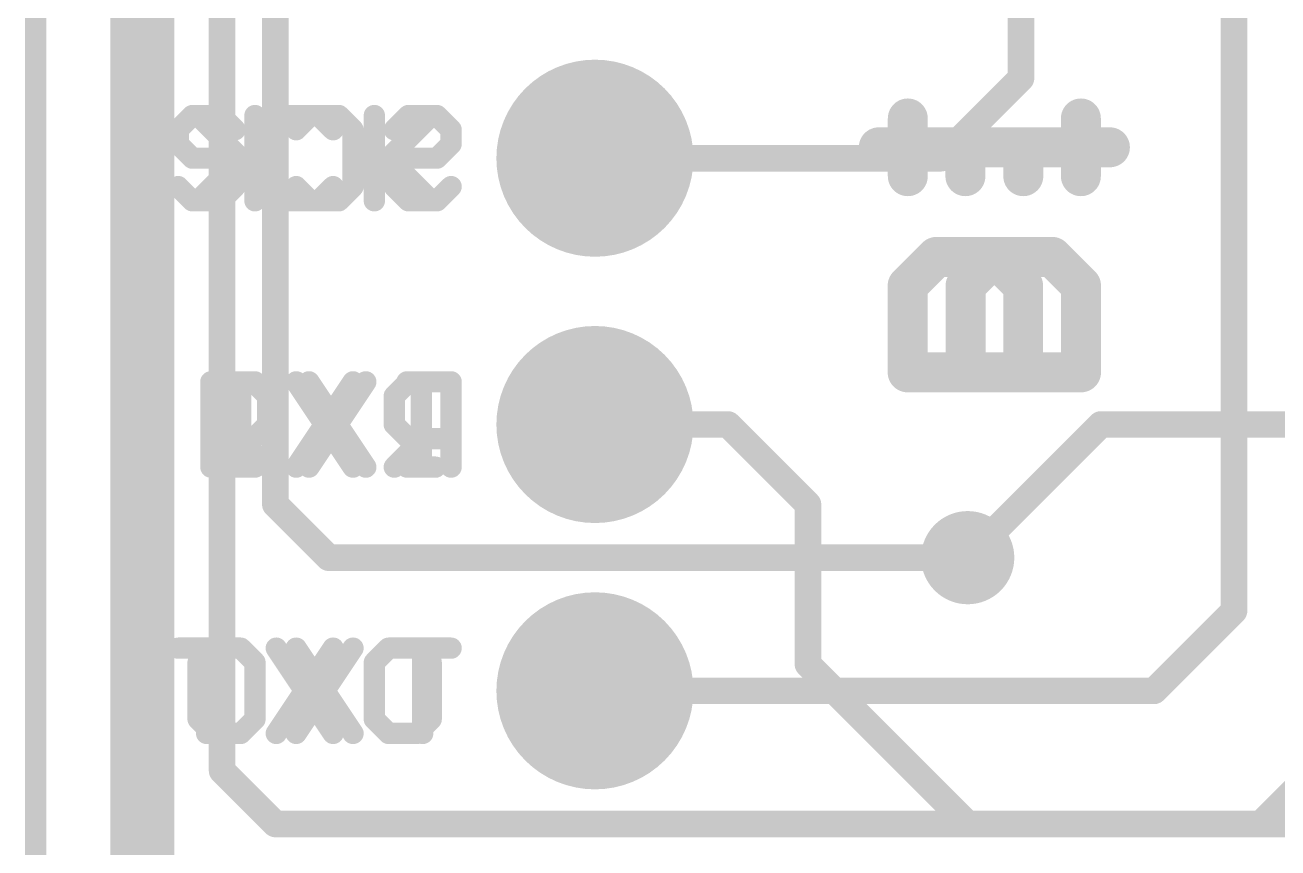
# Model space of a CAD drawing. Extents: x -1 to 106, y -18 to 72.
# Drawn here: x 31.39 to 43.35, y 7.65 to 15.49 of the extents above; entities that cross this region are included whole.
import ezdxf

# ---------------------------------------------------------------- set-up
doc = ezdxf.new("R2010")
doc.units = 0
for name, color, linetype in [('1', 12, 'CONTINUOUS'), ('16', 132, 'CONTINUOUS'), ('17', 110, 'CONTINUOUS'), ('18', 110, 'CONTINUOUS'), ('20', 53, 'CONTINUOUS'), ('21', 41, 'CONTINUOUS'), ('22', 40, 'CONTINUOUS')]:
    doc.layers.add(name, color=color, linetype=linetype)

# ---------------------------------------------------------------- blocks, each defined once
blk = doc.blocks.new('ROUNDP')
at = {"const_width": 0.5}
blk.add_lwpolyline([(0, -0.25, 1), (0, 0.25, 1), (0, -0.25)], format="xyb", dxfattribs=at)
blk = doc.blocks.new('ROUNDV')
at = {"const_width": 0.5}
blk.add_lwpolyline([(0, -0.25, 1), (0, 0.25, 1), (0, -0.25)], format="xyb", dxfattribs=at)

msp = doc.modelspace()

# ---------------------------------------------------------------- linework, layer by layer
at = {"layer": '1'}
for points, const_width in [([(32.512, 7.112), (32.512, 44.196)], 0.6096), ([(31.496, 1.27), (31.496, 43.434)], 0.2032), ([(40.894, 14.986), (40.894, 18.542)], 0.254), ([(40.132, 14.224), (40.894, 14.986)], 0.254), ([(36.83, 14.224), (40.132, 14.224)], 0.254), ([(36.83, 11.684), (38.1, 11.684)], 0.254), ([(38.1, 11.684), (38.862, 10.922)], 0.254), ([(41.656, 11.684), (40.386, 10.414)], 0.254), ([(44.45, 11.684), (41.656, 11.684)], 0.254), ([(38.862, 10.922), (38.862, 9.398)], 0.254), ([(38.862, 9.398), (40.386, 7.874)], 0.254), ([(40.386, 7.874), (46.99, 7.874)], 0.254)]:
    msp.add_lwpolyline(points, dxfattribs=dict(at, const_width=const_width))
at = {"layer": '1', "const_width": 0.127}
for points in [[(40.9389, 14.9411, 1), (40.8491, 15.0309)], [(40.8305, 14.986, 1), (40.9575, 14.986)], [(36.83, 14.2875, 1), (36.83, 14.1605)], [(40.132, 14.1605, 1), (40.132, 14.2875)], [(40.0871, 14.2689, 1), (40.1769, 14.1791)], [(36.83, 11.7475, 1), (36.83, 11.6205)], [(38.1449, 11.7289, 1), (38.0551, 11.6391)], [(38.1, 11.6205, 1), (38.1, 11.7475)], [(41.656, 11.7475, 1), (41.656, 11.6205)], [(41.7009, 11.6391, 1), (41.6111, 11.7289)], [(38.9255, 10.922, 1), (38.7985, 10.922)], [(38.8171, 10.8771, 1), (38.9069, 10.9669)], [(40.3411, 10.4589, 1), (40.4309, 10.3691)], [(38.9069, 9.4429, 1), (38.8171, 9.3531)], [(38.7985, 9.398, 1), (38.9255, 9.398)], [(40.386, 7.9375, 1), (40.386, 7.8105)], [(40.3411, 7.8291, 1), (40.4309, 7.9189)]]:
    msp.add_lwpolyline(points, format="xyb", dxfattribs=at)
at = {"layer": '16'}
for points, const_width in [([(42.926, 9.906), (42.926, 49.022)], 0.254), ([(32.512, 4.572), (32.512, 44.704)], 0.6096), ([(33.274, 8.382), (33.274, 43.688)], 0.254), ([(31.496, 43.434), (31.496, 1.27)], 0.2032), ([(33.782, 10.922), (33.782, 43.434)], 0.254), ([(34.29, 10.414), (33.782, 10.922)], 0.254), ([(40.386, 10.414), (34.29, 10.414)], 0.254), ([(42.164, 9.144), (42.926, 9.906)], 0.254), ([(36.83, 9.144), (42.164, 9.144)], 0.254), ([(44.45, 9.144), (43.18, 7.874)], 0.254), ([(33.782, 7.874), (33.274, 8.382)], 0.254), ([(43.18, 7.874), (33.782, 7.874)], 0.254)]:
    msp.add_lwpolyline(points, dxfattribs=dict(at, const_width=const_width))
at = {"layer": '16', "const_width": 0.127}
for points in [[(33.8269, 10.9669, 1), (33.7371, 10.8771)], [(33.7185, 10.922, 1), (33.8455, 10.922)], [(34.29, 10.4775, 1), (34.29, 10.3505)], [(34.2451, 10.3691, 1), (34.3349, 10.4589)], [(40.386, 10.3505, 1), (40.386, 10.4775)], [(42.8625, 9.906, 1), (42.9895, 9.906)], [(42.9709, 9.8611, 1), (42.8811, 9.9509)], [(36.83, 9.2075, 1), (36.83, 9.0805)], [(42.1191, 9.1889, 1), (42.2089, 9.0991)], [(42.164, 9.0805, 1), (42.164, 9.2075)], [(33.3189, 8.4269, 1), (33.2291, 8.3371)], [(33.2105, 8.382, 1), (33.3375, 8.382)], [(33.782, 7.9375, 1), (33.782, 7.8105)], [(33.7371, 7.8291, 1), (33.8269, 7.9189)], [(43.1351, 7.9189, 1), (43.2249, 7.8291)], [(43.18, 7.8105, 1), (43.18, 7.9375)]]:
    msp.add_lwpolyline(points, format="xyb", dxfattribs=at)
at = {"layer": '20', "const_width": 0.2032}
msp.add_lwpolyline([(31.496, 43.434), (31.496, 1.27)], dxfattribs=at)
at = {"layer": '21'}
for points, const_width in [([(32.9906, 14.6311), (32.855, 14.4955)], 0.2032), ([(33.2618, 14.6311), (32.9906, 14.6311)], 0.2032), ([(33.3974, 14.4955), (33.2618, 14.6311)], 0.2032), ([(33.9261, 14.6311), (33.7906, 14.4955)], 0.2032), ([(34.1973, 14.6311), (33.9261, 14.6311)], 0.2032), ([(34.3329, 14.4955), (34.1973, 14.6311)], 0.2032), ([(34.7261, 14.6311), (34.7261, 13.8176)], 0.2032), ([(34.7261, 14.0888), (35.2684, 14.6311)], 0.2032), ([(41.4655, 14.0524), (41.4655, 14.6032)], 0.381), ([(32.855, 14.4955), (32.855, 14.3599)], 0.2032), ([(33.7906, 14.4955), (33.7906, 13.9532)], 0.2032), ([(32.855, 14.3599), (32.9906, 14.2243)], 0.2032), ([(39.5377, 14.3278), (39.8131, 14.3278)], 0.381), ([(40.3639, 14.0524), (40.3639, 14.3278)], 0.381), ([(40.3639, 14.3278), (41.4655, 14.3278)], 0.381), ([(32.9906, 14.2243), (33.2618, 14.2243)], 0.2032), ([(33.2618, 14.2243), (33.3974, 14.0888)], 0.2032), ([(34.8617, 14.2243), (35.2684, 13.8176)], 0.2032), ([(33.3974, 14.0888), (33.3974, 13.9532)], 0.2032), ([(32.9906, 13.8176), (32.855, 13.9532)], 0.2032), ([(33.3974, 13.9532), (33.2618, 13.8176)], 0.2032), ([(33.7906, 13.9532), (33.9261, 13.8176)], 0.2032), ([(34.1973, 13.8176), (34.3329, 13.9532)], 0.2032), ([(33.2618, 13.8176), (32.9906, 13.8176)], 0.2032), ([(33.9261, 13.8176), (34.1973, 13.8176)], 0.2032), ([(39.8131, 13.0076), (40.0885, 13.283)], 0.381), ([(40.0885, 13.283), (40.6393, 13.283)], 0.381), ([(40.6393, 13.283), (40.9147, 13.0076)], 0.381), ([(39.8131, 12.1814), (39.8131, 13.0076)], 0.381), ([(40.9147, 13.0076), (40.9147, 12.1814)], 0.381), ([(41.4655, 12.1814), (39.8131, 12.1814)], 0.381), ([(33.1669, 11.2776), (33.1669, 12.0911)], 0.2032), ([(33.1669, 12.0911), (33.5736, 12.0911)], 0.2032), ([(33.5736, 12.0911), (33.7092, 11.9555)], 0.2032), ([(34.1024, 12.0911), (34.6447, 11.2776)], 0.2032), ([(34.6447, 12.0911), (34.1024, 11.2776)], 0.2032), ([(35.0379, 12.0911), (35.3091, 12.0911)], 0.2032), ([(35.1735, 11.2776), (35.1735, 12.0911)], 0.2032), ([(33.7092, 11.9555), (33.7092, 11.6843)], 0.2032), ([(33.7092, 11.6843), (33.5736, 11.5488)], 0.2032), ([(33.5736, 11.5488), (33.1669, 11.5488)], 0.2032), ([(33.438, 11.5488), (33.7092, 11.2776)], 0.2032), ([(35.0379, 11.2776), (35.3091, 11.2776)], 0.2032), ([(32.855, 9.5511), (33.3974, 9.5511)], 0.2032), ([(33.1262, 8.7376), (33.1262, 9.5511)], 0.2032), ([(33.7906, 9.5511), (34.3329, 8.7376)], 0.2032), ([(34.3329, 9.5511), (33.7906, 8.7376)], 0.2032), ([(34.8617, 9.5511), (34.7261, 9.4155)], 0.2032), ([(35.1328, 9.5511), (34.8617, 9.5511)], 0.2032), ([(35.2684, 9.4155), (35.1328, 9.5511)], 0.2032), ([(34.7261, 9.4155), (34.7261, 8.8732)], 0.2032), ([(35.2684, 8.8732), (35.2684, 9.4155)], 0.2032), ([(34.7261, 8.8732), (34.8617, 8.7376)], 0.2032), ([(35.1328, 8.7376), (35.2684, 8.8732)], 0.2032), ([(34.8617, 8.7376), (35.1328, 8.7376)], 0.2032)]:
    msp.add_lwpolyline(points, dxfattribs=dict(at, const_width=const_width))
for points, const_width in [([(32.9906, 14.6819, 1), (32.9906, 14.5803)], 0.1016), ([(33.0265, 14.5952, 1), (32.9547, 14.667)], 0.1016), ([(33.2977, 14.667, 1), (33.2259, 14.5952)], 0.1016), ([(33.2618, 14.5803, 1), (33.2618, 14.6819)], 0.1016), ([(33.9261, 14.6819, 1), (33.9261, 14.5803)], 0.1016), ([(33.9621, 14.5952, 1), (33.8902, 14.667)], 0.1016), ([(34.2332, 14.667, 1), (34.1614, 14.5952)], 0.1016), ([(34.1973, 14.5803, 1), (34.1973, 14.6819)], 0.1016), ([(34.7769, 14.6311, 1), (34.6753, 14.6311)], 0.1016), ([(35.3043, 14.5952, 1), (35.2325, 14.667)], 0.1016), ([(41.5607, 14.6032, 1), (41.3702, 14.6032)], 0.1905), ([(32.9058, 14.4955, 1), (32.8042, 14.4955)], 0.1016), ([(32.8191, 14.5314, 1), (32.891, 14.4596)], 0.1016), ([(33.3615, 14.4596, 1), (33.4333, 14.5314)], 0.1016), ([(33.7546, 14.5314, 1), (33.8265, 14.4596)], 0.1016), ([(33.8414, 14.4955, 1), (33.7398, 14.4955)], 0.1016), ([(34.297, 14.4596, 1), (34.3688, 14.5314)], 0.1016), ([(32.891, 14.3958, 1), (32.8191, 14.324)], 0.1016), ([(39.5377, 14.4231, 1), (39.5377, 14.2326)], 0.1905), ([(39.8131, 14.2326, 1), (39.8131, 14.4231)], 0.1905), ([(40.4591, 14.3278, 1), (40.2686, 14.3278)], 0.1905), ([(40.3639, 14.4231, 1), (40.3639, 14.2326)], 0.1905), ([(41.4655, 14.2326, 1), (41.4655, 14.4231)], 0.1905), ([(32.8042, 14.3599, 1), (32.9058, 14.3599)], 0.1016), ([(32.9906, 14.2751, 1), (32.9906, 14.1735)], 0.1016), ([(32.9547, 14.1884, 1), (33.0265, 14.2603)], 0.1016), ([(33.2977, 14.2603, 1), (33.2259, 14.1884)], 0.1016), ([(33.2618, 14.1735, 1), (33.2618, 14.2751)], 0.1016), ([(34.8976, 14.2603, 1), (34.8257, 14.1884)], 0.1016), ([(33.4482, 14.0888, 1), (33.3466, 14.0888)], 0.1016), ([(33.3615, 14.0528, 1), (33.4333, 14.1247)], 0.1016), ([(34.6902, 14.1247, 1), (34.762, 14.0528)], 0.1016), ([(40.2686, 14.0524, 1), (40.4591, 14.0524)], 0.1905), ([(41.3702, 14.0524, 1), (41.5607, 14.0524)], 0.1905), ([(32.891, 13.9891, 1), (32.8191, 13.9173)], 0.1016), ([(33.3466, 13.9532, 1), (33.4482, 13.9532)], 0.1016), ([(33.4333, 13.9173, 1), (33.3615, 13.9891)], 0.1016), ([(33.8265, 13.9891, 1), (33.7546, 13.9173)], 0.1016), ([(33.7398, 13.9532, 1), (33.8414, 13.9532)], 0.1016), ([(34.3688, 13.9173, 1), (34.297, 13.9891)], 0.1016), ([(32.9906, 13.8684, 1), (32.9906, 13.7668)], 0.1016), ([(32.9547, 13.7817, 1), (33.0265, 13.8535)], 0.1016), ([(33.2259, 13.8535, 1), (33.2977, 13.7817)], 0.1016), ([(33.2618, 13.7668, 1), (33.2618, 13.8684)], 0.1016), ([(33.9261, 13.8684, 1), (33.9261, 13.7668)], 0.1016), ([(33.8902, 13.7817, 1), (33.9621, 13.8535)], 0.1016), ([(34.1614, 13.8535, 1), (34.2332, 13.7817)], 0.1016), ([(34.1973, 13.7668, 1), (34.1973, 13.8684)], 0.1016), ([(34.6753, 13.8176, 1), (34.7769, 13.8176)], 0.1016), ([(35.2325, 13.7817, 1), (35.3043, 13.8535)], 0.1016), ([(40.0885, 13.3782, 1), (40.0885, 13.1877)], 0.1905), ([(40.1558, 13.2156, 1), (40.0211, 13.3503)], 0.1905), ([(40.7066, 13.3503, 1), (40.5719, 13.2156)], 0.1905), ([(40.6393, 13.1877, 1), (40.6393, 13.3782)], 0.1905), ([(39.9083, 13.0076, 1), (39.7178, 13.0076)], 0.1905), ([(39.7457, 13.0749, 1), (39.8804, 12.9402)], 0.1905), ([(41.0099, 13.0076, 1), (40.8194, 13.0076)], 0.1905), ([(40.8473, 12.9402, 1), (40.982, 13.0749)], 0.1905), ([(39.8131, 12.2766, 1), (39.8131, 12.0861)], 0.1905), ([(41.4655, 12.0861, 1), (41.4655, 12.2766)], 0.1905), ([(33.2177, 12.0911, 1), (33.1161, 12.0911)], 0.1016), ([(33.1669, 12.1419, 1), (33.1669, 12.0403)], 0.1016), ([(33.6095, 12.127, 1), (33.5377, 12.0552)], 0.1016), ([(33.5736, 12.0403, 1), (33.5736, 12.1419)], 0.1016), ([(34.1447, 12.1193, 1), (34.0601, 12.0629)], 0.1016), ([(34.687, 12.0629, 1), (34.6025, 12.1193)], 0.1016), ([(35.0379, 12.1419, 1), (35.0379, 12.0403)], 0.1016), ([(35.2243, 12.0911, 1), (35.1227, 12.0911)], 0.1016), ([(35.3091, 12.0403, 1), (35.3091, 12.1419)], 0.1016), ([(39.7178, 12.1814, 1), (39.9083, 12.1814)], 0.1905), ([(40.8194, 12.1814, 1), (41.0099, 12.1814)], 0.1905), ([(33.76, 11.9555, 1), (33.6584, 11.9555)], 0.1016), ([(33.6733, 11.9196, 1), (33.7451, 11.9914)], 0.1016), ([(33.6584, 11.6843, 1), (33.76, 11.6843)], 0.1016), ([(33.7451, 11.6484, 1), (33.6733, 11.7203)], 0.1016), ([(33.1669, 11.5996, 1), (33.1669, 11.498)], 0.1016), ([(33.474, 11.5847, 1), (33.4021, 11.5128)], 0.1016), ([(33.5377, 11.5847, 1), (33.6095, 11.5128)], 0.1016), ([(33.5736, 11.498, 1), (33.5736, 11.5996)], 0.1016), ([(33.6733, 11.2417, 1), (33.7451, 11.3135)], 0.1016), ([(34.0601, 11.3058, 1), (34.1447, 11.2494)], 0.1016), ([(34.6025, 11.2494, 1), (34.687, 11.3058)], 0.1016), ([(35.0379, 11.3284, 1), (35.0379, 11.2268)], 0.1016), ([(35.3091, 11.2268, 1), (35.3091, 11.3284)], 0.1016), ([(33.1161, 11.2776, 1), (33.2177, 11.2776)], 0.1016), ([(35.1227, 11.2776, 1), (35.2243, 11.2776)], 0.1016), ([(32.855, 9.6019, 1), (32.855, 9.5003)], 0.1016), ([(33.177, 9.5511, 1), (33.0754, 9.5511)], 0.1016), ([(33.3974, 9.5003, 1), (33.3974, 9.6019)], 0.1016), ([(33.8328, 9.5793, 1), (33.7483, 9.5229)], 0.1016), ([(34.3752, 9.5229, 1), (34.2906, 9.5793)], 0.1016), ([(34.8617, 9.6019, 1), (34.8617, 9.5003)], 0.1016), ([(34.8976, 9.5152, 1), (34.8257, 9.587)], 0.1016), ([(35.1687, 9.587, 1), (35.0969, 9.5152)], 0.1016), ([(35.1328, 9.5003, 1), (35.1328, 9.6019)], 0.1016), ([(34.7769, 9.4155, 1), (34.6753, 9.4155)], 0.1016), ([(34.6902, 9.4514, 1), (34.762, 9.3796)], 0.1016), ([(35.3192, 9.4155, 1), (35.2176, 9.4155)], 0.1016), ([(35.2325, 9.3796, 1), (35.3043, 9.4514)], 0.1016), ([(34.762, 8.9091, 1), (34.6902, 8.8373)], 0.1016), ([(35.3043, 8.8373, 1), (35.2325, 8.9091)], 0.1016), ([(34.6753, 8.8732, 1), (34.7769, 8.8732)], 0.1016), ([(35.2176, 8.8732, 1), (35.3192, 8.8732)], 0.1016), ([(33.0754, 8.7376, 1), (33.177, 8.7376)], 0.1016), ([(33.7483, 8.7658, 1), (33.8328, 8.7094)], 0.1016), ([(34.2906, 8.7094, 1), (34.3752, 8.7658)], 0.1016), ([(34.8617, 8.7884, 1), (34.8617, 8.6868)], 0.1016), ([(34.8257, 8.7017, 1), (34.8976, 8.7735)], 0.1016), ([(35.0969, 8.7735, 1), (35.1687, 8.7017)], 0.1016), ([(35.1328, 8.6868, 1), (35.1328, 8.7884)], 0.1016)]:
    msp.add_lwpolyline(points, format="xyb", dxfattribs=dict(at, const_width=const_width))
at = {"layer": '22'}
for points, const_width in [([(33.5874, 14.0888), (33.045, 14.6311)], 0.2032), ([(33.5874, 14.6311), (33.5874, 13.8176)], 0.2032), ([(33.9806, 14.4955), (34.1161, 14.6311)], 0.2032), ([(34.1161, 14.6311), (34.3873, 14.6311)], 0.2032), ([(34.3873, 14.6311), (34.5229, 14.4955)], 0.2032), ([(34.9161, 14.4955), (35.0517, 14.6311)], 0.2032), ([(35.0517, 14.6311), (35.3228, 14.6311)], 0.2032), ([(35.3228, 14.6311), (35.4584, 14.4955)], 0.2032), ([(39.8145, 14.0524), (39.8145, 14.6032)], 0.381), ([(34.5229, 14.4955), (34.5229, 13.9532)], 0.2032), ([(35.4584, 14.4955), (35.4584, 14.3599)], 0.2032), ([(35.4584, 14.3599), (35.3228, 14.2243)], 0.2032), ([(40.9161, 14.3278), (39.8145, 14.3278)], 0.381), ([(40.9161, 14.0524), (40.9161, 14.3278)], 0.381), ([(41.7423, 14.3278), (41.4669, 14.3278)], 0.381), ([(33.4518, 14.2243), (33.045, 13.8176)], 0.2032), ([(35.0517, 14.2243), (34.9161, 14.0888)], 0.2032), ([(35.3228, 14.2243), (35.0517, 14.2243)], 0.2032), ([(34.9161, 14.0888), (34.9161, 13.9532)], 0.2032), ([(34.1161, 13.8176), (33.9806, 13.9532)], 0.2032), ([(34.5229, 13.9532), (34.3873, 13.8176)], 0.2032), ([(34.9161, 13.9532), (35.0517, 13.8176)], 0.2032), ([(35.3228, 13.8176), (35.4584, 13.9532)], 0.2032), ([(34.3873, 13.8176), (34.1161, 13.8176)], 0.2032), ([(35.0517, 13.8176), (35.3228, 13.8176)], 0.2032), ([(40.6407, 13.283), (40.3653, 13.0076)], 0.381), ([(41.1915, 13.283), (40.6407, 13.283)], 0.381), ([(41.4669, 13.0076), (41.1915, 13.283)], 0.381), ([(40.3653, 13.0076), (40.3653, 12.1814)], 0.381), ([(41.4669, 12.1814), (41.4669, 13.0076)], 0.381), ([(39.8145, 12.1814), (41.4669, 12.1814)], 0.381), ([(33.5874, 12.0911), (33.3162, 12.0911)], 0.2032), ([(33.4518, 11.2776), (33.4518, 12.0911)], 0.2032), ([(34.5229, 12.0911), (33.9806, 11.2776)], 0.2032), ([(33.9806, 12.0911), (34.5229, 11.2776)], 0.2032), ([(35.0517, 12.0911), (34.9161, 11.9555)], 0.2032), ([(35.4584, 12.0911), (35.0517, 12.0911)], 0.2032), ([(35.4584, 11.2776), (35.4584, 12.0911)], 0.2032), ([(34.9161, 11.9555), (34.9161, 11.6843)], 0.2032), ([(34.9161, 11.6843), (35.0517, 11.5488)], 0.2032), ([(35.1872, 11.5488), (34.9161, 11.2776)], 0.2032), ([(35.0517, 11.5488), (35.4584, 11.5488)], 0.2032), ([(33.5874, 11.2776), (33.3162, 11.2776)], 0.2032), ([(33.045, 9.4155), (33.1806, 9.5511)], 0.2032), ([(33.1806, 9.5511), (33.4518, 9.5511)], 0.2032), ([(33.4518, 9.5511), (33.5874, 9.4155)], 0.2032), ([(34.5229, 9.5511), (33.9806, 8.7376)], 0.2032), ([(33.9806, 9.5511), (34.5229, 8.7376)], 0.2032), ([(35.4584, 9.5511), (34.9161, 9.5511)], 0.2032), ([(35.1872, 8.7376), (35.1872, 9.5511)], 0.2032), ([(33.045, 8.8732), (33.045, 9.4155)], 0.2032), ([(33.5874, 9.4155), (33.5874, 8.8732)], 0.2032), ([(33.1806, 8.7376), (33.045, 8.8732)], 0.2032), ([(33.5874, 8.8732), (33.4518, 8.7376)], 0.2032), ([(33.4518, 8.7376), (33.1806, 8.7376)], 0.2032)]:
    msp.add_lwpolyline(points, dxfattribs=dict(at, const_width=const_width))
for points, const_width in [([(33.081, 14.667, 1), (33.0091, 14.5952)], 0.1016), ([(33.6382, 14.6311, 1), (33.5366, 14.6311)], 0.1016), ([(34.1161, 14.6819, 1), (34.1161, 14.5803)], 0.1016), ([(34.1521, 14.5952, 1), (34.0802, 14.667)], 0.1016), ([(34.4232, 14.667, 1), (34.3514, 14.5952)], 0.1016), ([(34.3873, 14.5803, 1), (34.3873, 14.6819)], 0.1016), ([(35.0517, 14.6819, 1), (35.0517, 14.5803)], 0.1016), ([(35.0876, 14.5952, 1), (35.0157, 14.667)], 0.1016), ([(35.3587, 14.667, 1), (35.2869, 14.5952)], 0.1016), ([(35.3228, 14.5803, 1), (35.3228, 14.6819)], 0.1016), ([(39.9098, 14.6032, 1), (39.7193, 14.6032)], 0.1905), ([(33.9446, 14.5314, 1), (34.0165, 14.4596)], 0.1016), ([(34.5737, 14.4955, 1), (34.4721, 14.4955)], 0.1016), ([(34.487, 14.4596, 1), (34.5588, 14.5314)], 0.1016), ([(34.8802, 14.5314, 1), (34.952, 14.4596)], 0.1016), ([(35.5092, 14.4955, 1), (35.4076, 14.4955)], 0.1016), ([(35.4225, 14.4596, 1), (35.4943, 14.5314)], 0.1016), ([(35.4943, 14.324, 1), (35.4225, 14.3958)], 0.1016), ([(39.8145, 14.4231, 1), (39.8145, 14.2326)], 0.1905), ([(41.0114, 14.3278, 1), (40.8209, 14.3278)], 0.1905), ([(40.9161, 14.2326, 1), (40.9161, 14.4231)], 0.1905), ([(41.4669, 14.4231, 1), (41.4669, 14.2326)], 0.1905), ([(41.7423, 14.2326, 1), (41.7423, 14.4231)], 0.1905), ([(35.4076, 14.3599, 1), (35.5092, 14.3599)], 0.1016), ([(33.4877, 14.1884, 1), (33.4159, 14.2603)], 0.1016), ([(35.0517, 14.2751, 1), (35.0517, 14.1735)], 0.1016), ([(35.0876, 14.1884, 1), (35.0157, 14.2603)], 0.1016), ([(35.2869, 14.2603, 1), (35.3587, 14.1884)], 0.1016), ([(35.3228, 14.1735, 1), (35.3228, 14.2751)], 0.1016), ([(33.5514, 14.0528, 1), (33.6233, 14.1247)], 0.1016), ([(34.9669, 14.0888, 1), (34.8653, 14.0888)], 0.1016), ([(34.8802, 14.1247, 1), (34.952, 14.0528)], 0.1016), ([(39.7193, 14.0524, 1), (39.9098, 14.0524)], 0.1905), ([(40.8209, 14.0524, 1), (41.0114, 14.0524)], 0.1905), ([(34.0165, 13.9891, 1), (33.9446, 13.9173)], 0.1016), ([(34.4721, 13.9532, 1), (34.5737, 13.9532)], 0.1016), ([(34.5588, 13.9173, 1), (34.487, 13.9891)], 0.1016), ([(34.952, 13.9891, 1), (34.8802, 13.9173)], 0.1016), ([(34.8653, 13.9532, 1), (34.9669, 13.9532)], 0.1016), ([(35.4943, 13.9173, 1), (35.4225, 13.9891)], 0.1016), ([(33.0091, 13.8535, 1), (33.081, 13.7817)], 0.1016), ([(33.5366, 13.8176, 1), (33.6382, 13.8176)], 0.1016), ([(34.1161, 13.8684, 1), (34.1161, 13.7668)], 0.1016), ([(34.0802, 13.7817, 1), (34.1521, 13.8535)], 0.1016), ([(34.3514, 13.8535, 1), (34.4232, 13.7817)], 0.1016), ([(34.3873, 13.7668, 1), (34.3873, 13.8684)], 0.1016), ([(35.0517, 13.8684, 1), (35.0517, 13.7668)], 0.1016), ([(35.0157, 13.7817, 1), (35.0876, 13.8535)], 0.1016), ([(35.2869, 13.8535, 1), (35.3587, 13.7817)], 0.1016), ([(35.3228, 13.7668, 1), (35.3228, 13.8684)], 0.1016), ([(40.6407, 13.3782, 1), (40.6407, 13.1877)], 0.1905), ([(40.7081, 13.2156, 1), (40.5734, 13.3503)], 0.1905), ([(41.2589, 13.3503, 1), (41.1242, 13.2156)], 0.1905), ([(41.1915, 13.1877, 1), (41.1915, 13.3782)], 0.1905), ([(40.4606, 13.0076, 1), (40.2701, 13.0076)], 0.1905), ([(40.298, 13.0749, 1), (40.4327, 12.9402)], 0.1905), ([(41.5622, 13.0076, 1), (41.3717, 13.0076)], 0.1905), ([(41.3996, 12.9402, 1), (41.5343, 13.0749)], 0.1905), ([(39.8145, 12.2766, 1), (39.8145, 12.0861)], 0.1905), ([(41.4669, 12.0861, 1), (41.4669, 12.2766)], 0.1905), ([(33.3162, 12.1419, 1), (33.3162, 12.0403)], 0.1016), ([(33.5026, 12.0911, 1), (33.401, 12.0911)], 0.1016), ([(33.5874, 12.0403, 1), (33.5874, 12.1419)], 0.1016), ([(34.0228, 12.1193, 1), (33.9383, 12.0629)], 0.1016), ([(34.5651, 12.0629, 1), (34.4806, 12.1193)], 0.1016), ([(35.0517, 12.1419, 1), (35.0517, 12.0403)], 0.1016), ([(35.0876, 12.0552, 1), (35.0157, 12.127)], 0.1016), ([(35.5092, 12.0911, 1), (35.4076, 12.0911)], 0.1016), ([(35.4584, 12.0403, 1), (35.4584, 12.1419)], 0.1016), ([(40.2701, 12.1814, 1), (40.4606, 12.1814)], 0.1905), ([(41.3717, 12.1814, 1), (41.5622, 12.1814)], 0.1905), ([(34.9669, 11.9555, 1), (34.8653, 11.9555)], 0.1016), ([(34.8802, 11.9914, 1), (34.952, 11.9196)], 0.1016), ([(34.952, 11.7203, 1), (34.8802, 11.6484)], 0.1016), ([(34.8653, 11.6843, 1), (34.9669, 11.6843)], 0.1016), ([(35.0517, 11.5996, 1), (35.0517, 11.498)], 0.1016), ([(35.0157, 11.5128, 1), (35.0876, 11.5847)], 0.1016), ([(35.2232, 11.5128, 1), (35.1513, 11.5847)], 0.1016), ([(35.4584, 11.498, 1), (35.4584, 11.5996)], 0.1016), ([(33.3162, 11.3284, 1), (33.3162, 11.2268)], 0.1016), ([(33.5874, 11.2268, 1), (33.5874, 11.3284)], 0.1016), ([(33.9383, 11.3058, 1), (34.0228, 11.2494)], 0.1016), ([(34.4806, 11.2494, 1), (34.5651, 11.3058)], 0.1016), ([(34.8802, 11.3135, 1), (34.952, 11.2417)], 0.1016), ([(33.401, 11.2776, 1), (33.5026, 11.2776)], 0.1016), ([(35.4076, 11.2776, 1), (35.5092, 11.2776)], 0.1016), ([(33.1806, 9.6019, 1), (33.1806, 9.5003)], 0.1016), ([(33.2165, 9.5152, 1), (33.1447, 9.587)], 0.1016), ([(33.4877, 9.587, 1), (33.4159, 9.5152)], 0.1016), ([(33.4518, 9.5003, 1), (33.4518, 9.6019)], 0.1016), ([(34.0228, 9.5793, 1), (33.9383, 9.5229)], 0.1016), ([(34.5651, 9.5229, 1), (34.4806, 9.5793)], 0.1016), ([(34.9161, 9.6019, 1), (34.9161, 9.5003)], 0.1016), ([(35.238, 9.5511, 1), (35.1364, 9.5511)], 0.1016), ([(35.4584, 9.5003, 1), (35.4584, 9.6019)], 0.1016), ([(33.0958, 9.4155, 1), (32.9942, 9.4155)], 0.1016), ([(33.0091, 9.4514, 1), (33.081, 9.3796)], 0.1016), ([(33.6382, 9.4155, 1), (33.5366, 9.4155)], 0.1016), ([(33.5514, 9.3796, 1), (33.6233, 9.4514)], 0.1016), ([(33.081, 8.9091, 1), (33.0091, 8.8373)], 0.1016), ([(33.6233, 8.8373, 1), (33.5514, 8.9091)], 0.1016), ([(32.9942, 8.8732, 1), (33.0958, 8.8732)], 0.1016), ([(33.5366, 8.8732, 1), (33.6382, 8.8732)], 0.1016), ([(33.1806, 8.7884, 1), (33.1806, 8.6868)], 0.1016), ([(33.1447, 8.7017, 1), (33.2165, 8.7735)], 0.1016), ([(33.4159, 8.7735, 1), (33.4877, 8.7017)], 0.1016), ([(33.4518, 8.6868, 1), (33.4518, 8.7884)], 0.1016), ([(33.9383, 8.7658, 1), (34.0228, 8.7094)], 0.1016), ([(34.4806, 8.7094, 1), (34.5651, 8.7658)], 0.1016), ([(35.1364, 8.7376, 1), (35.238, 8.7376)], 0.1016)]:
    msp.add_lwpolyline(points, format="xyb", dxfattribs=dict(at, const_width=const_width))

# ---------------------------------------------------------------- block references
at = {"layer": '17', "xscale": 1.8796, "yscale": 1.8796}
for p in [(36.83, 14.224), (36.83, 14.224), (36.83, 11.684), (36.83, 11.684), (36.83, 9.144), (36.83, 9.144)]:
    msp.add_blockref('ROUNDP', p, dxfattribs=at)
at = {"layer": '18', "xscale": 0.889, "yscale": 0.889}
msp.add_blockref('ROUNDV', (40.386, 10.414), dxfattribs=at)
msp.add_blockref('ROUNDV', (40.386, 10.414), dxfattribs=at)

doc.saveas('drawing.dxf')
